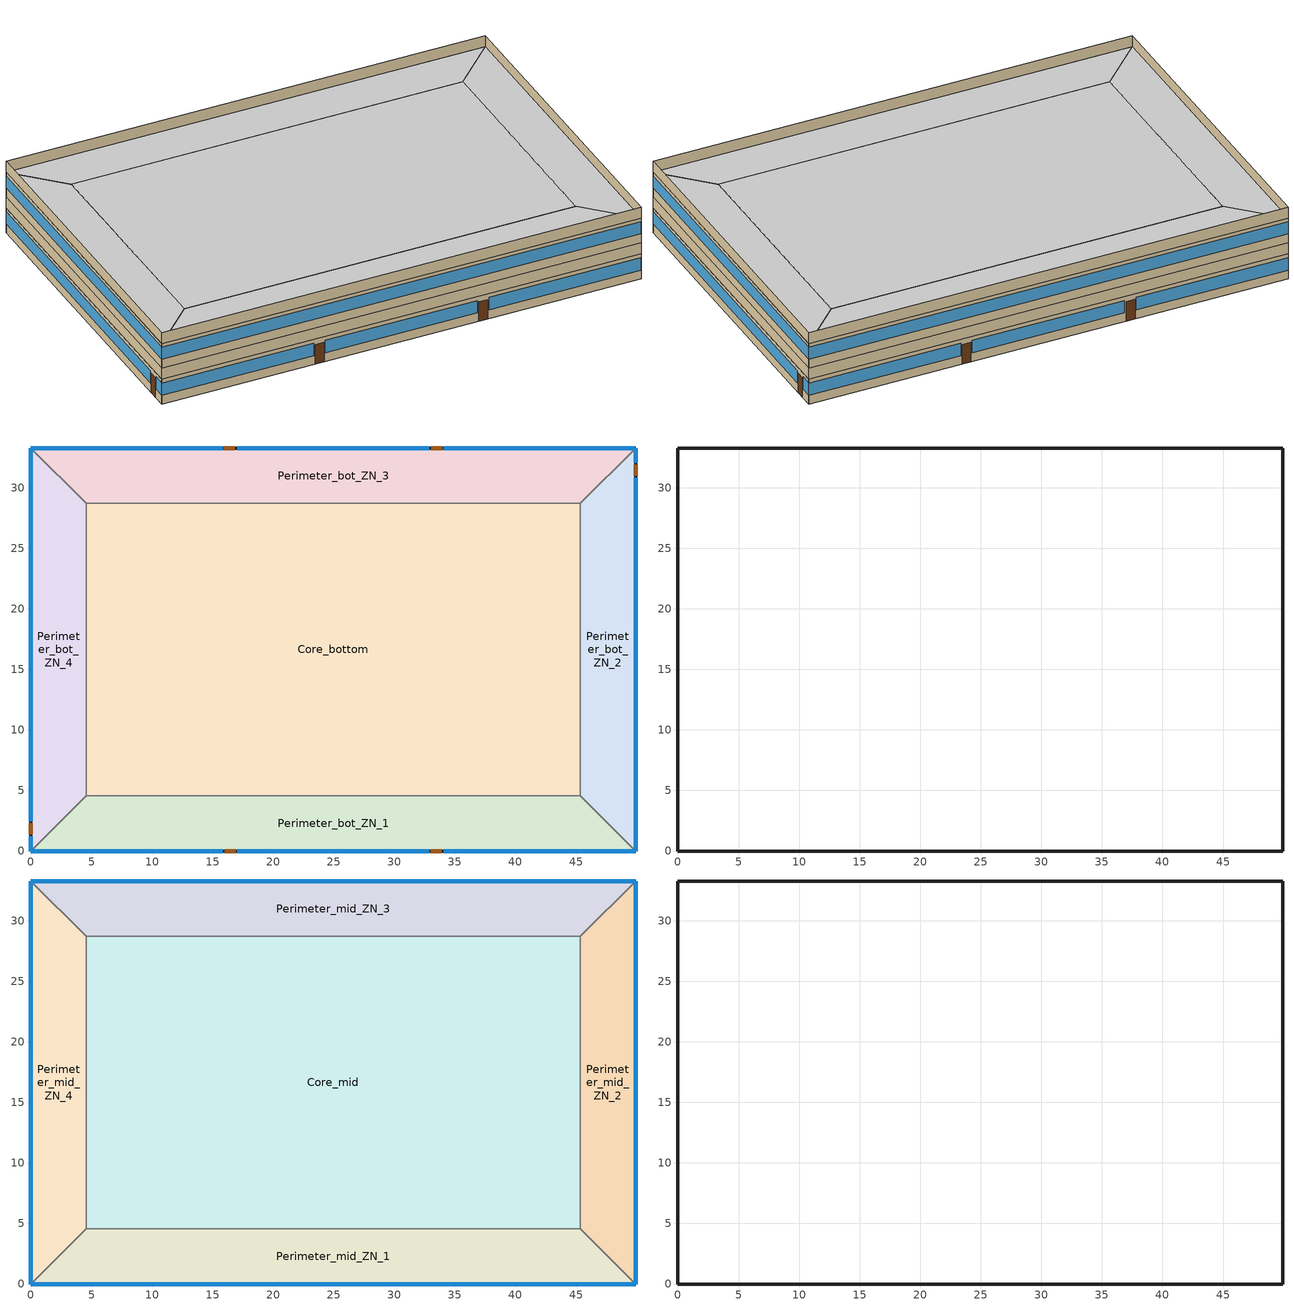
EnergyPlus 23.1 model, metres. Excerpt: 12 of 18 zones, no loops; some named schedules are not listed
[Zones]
Core_bottom
 floor adiabatic (Core_bot_ZN_5_Floor_Ffactor): 45.34,28.7 45.34,4.57 4.57,4.57 4.57,28.7 z0
 wall to Perimeter_bot_ZN_2 (int_wall): 45.34,4.57 45.34,28.7 z0:2.74
 wall to Perimeter_bot_ZN_3 (int_wall): 45.34,28.7 4.57,28.7 z0:2.74
 wall to Perimeter_bot_ZN_1 (int_wall): 4.57,4.57 45.34,4.57 z0:2.74
 wall to Perimeter_bot_ZN_4 (int_wall): 4.57,28.7 4.57,4.57 z0:2.74
 ceiling to FirstFloor_Plenum (DropCeiling): 4.57,28.7 4.57,4.57 45.34,4.57 45.34,28.7 z2.74
Perimeter_bot_ZN_1
 floor ground (Perimeter_bot_ZN_1_Floor_Ffactor): 0,0 4.57,4.57 45.34,4.57 49.91,0 z0
 wall outside (nonres_ext_wall_grd): 0,0 49.91,0 z0:2.74
 wall to Perimeter_bot_ZN_2 (int_wall): 49.91,0 45.34,4.57 z0:2.74
 window (Window_U_0.504_SHGC_South_0.229): 0,0 15.82,0 / 17.04,0 32.87,0 / 34.09,0 49.91,0 z0.95:2.33
 door (Swinging Door_con): 15.98,0 16.9,0 / 33.01,0 33.93,0 z0:2.13
 ceiling to FirstFloor_Plenum (DropCeiling): 49.91,0 45.34,4.57 4.57,4.57 0,0 z2.74
Perimeter_bot_ZN_2
 floor ground (Perimeter_bot_ZN_2_Floor_Ffactor): 49.91,0 45.34,4.57 45.34,28.7 49.91,33.27 z0
 wall outside (nonres_ext_wall_grd): 49.91,0 49.91,33.27 z0:2.74
 wall to Perimeter_bot_ZN_3 (int_wall): 49.91,33.27 45.34,28.7 z0:2.74
 window (Window_U_0.504_SHGC_East_0.229): 49.91,0 49.91,30.84 / 49.91,32.05 49.91,33.27 z0.97:2.33
 door (Swinging Door_con): 49.91,30.99 49.91,31.9 z0:2.13
 ceiling to FirstFloor_Plenum (DropCeiling): 49.91,33.27 45.34,28.7 45.34,4.57 49.91,0 z2.74
Perimeter_bot_ZN_3
 floor ground (Perimeter_bot_ZN_3_Floor_Ffactor): 49.91,33.27 45.34,28.7 4.57,28.7 0,33.27 z0
 wall outside (nonres_ext_wall_grd): 49.91,33.27 0,33.27 z0:2.74
 wall to Perimeter_bot_ZN_4 (int_wall): 0,33.27 4.57,28.7 z0:2.74
 window (Window_U_0.504_SHGC_North_0.229): 49.91,33.27 34.09,33.27 / 32.87,33.27 17.04,33.27 / 15.82,33.27 0,33.27 z0.95:2.33
 door (Swinging Door_con): 33.94,33.27 33.03,33.27 / 16.84,33.27 15.93,33.27 z0:2.13
 ceiling to FirstFloor_Plenum (DropCeiling): 0,33.27 4.57,28.7 45.34,28.7 49.91,33.27 z2.74
Perimeter_bot_ZN_4
 floor ground (Perimeter_bot_ZN_4_Floor_Ffactor): 0,33.27 4.57,28.7 4.57,4.57 0,0 z0
 wall outside (nonres_ext_wall_grd): 0,33.27 0,0 z0:2.74
 wall to Perimeter_bot_ZN_1 (int_wall): 0,0 4.57,4.57 z0:2.74
 window (Window_U_0.504_SHGC_West_0.229): 0,33.27 0,2.44 / 0,1.22 0,0 z0.97:2.33
 door (Swinging Door_con): 0,2.28 0,1.37 z0:2.13
 ceiling to FirstFloor_Plenum (DropCeiling): 0,0 4.57,4.57 4.57,28.7 0,33.27 z2.74
FirstFloor_Plenum
 wall outside (nonres_ext_wall_grd): 49.91,0 49.91,33.27 0,33.27 0,0 49.91,0 z2.74:3.96
Core_mid
 floor to FirstFloor_Plenum (int_slab_floor): 45.34,28.7 45.34,4.57 4.57,4.57 4.57,28.7 z3.96
 wall to Perimeter_mid_ZN_2 (int_wall): 45.34,4.57 45.34,28.7 z3.96:6.71
 wall to Perimeter_mid_ZN_3 (int_wall): 45.34,28.7 4.57,28.7 z3.96:6.71
 wall to Perimeter_mid_ZN_1 (int_wall): 4.57,4.57 45.34,4.57 z3.96:6.71
 wall to Perimeter_mid_ZN_4 (int_wall): 4.57,28.7 4.57,4.57 z3.96:6.71
 ceiling to MidFloor_Plenum (DropCeiling): 4.57,28.7 4.57,4.57 45.34,4.57 45.34,28.7 z6.71
Perimeter_mid_ZN_1
 floor to FirstFloor_Plenum (int_slab_floor): 0,0 4.57,4.57 45.34,4.57 49.91,0 z3.96
 wall outside (nonres_ext_wall_mid): 0,0 49.91,0 z3.96:6.71
 wall to Perimeter_mid_ZN_2 (int_wall): 49.91,0 45.34,4.57 z3.96:6.71
 window (Window_U_0.504_SHGC_South_0.229): 0,0 49.91,0 z4.98:6.29
 ceiling to MidFloor_Plenum (DropCeiling): 49.91,0 45.34,4.57 4.57,4.57 0,0 z6.71
Perimeter_mid_ZN_2
 floor to FirstFloor_Plenum (int_slab_floor): 49.91,0 45.34,4.57 45.34,28.7 49.91,33.27 z3.96
 wall outside (nonres_ext_wall_mid): 49.91,0 49.91,33.27 z3.96:6.71
 wall to Perimeter_mid_ZN_3 (int_wall): 49.91,33.27 45.34,28.7 z3.96:6.71
 window (Window_U_0.504_SHGC_East_0.229): 49.91,0 49.91,33.27 z4.98:6.29
 ceiling to MidFloor_Plenum (DropCeiling): 49.91,33.27 45.34,28.7 45.34,4.57 49.91,0 z6.71
Perimeter_mid_ZN_3
 floor to FirstFloor_Plenum (int_slab_floor): 49.91,33.27 45.34,28.7 4.57,28.7 0,33.27 z3.96
 wall outside (nonres_ext_wall_mid): 49.91,33.27 0,33.27 z3.96:6.71
 wall to Perimeter_mid_ZN_4 (int_wall): 0,33.27 4.57,28.7 z3.96:6.71
 window (Window_U_0.504_SHGC_North_0.229): 49.91,33.27 0,33.27 z4.98:6.29
 ceiling to MidFloor_Plenum (DropCeiling): 0,33.27 4.57,28.7 45.34,28.7 49.91,33.27 z6.71
Perimeter_mid_ZN_4
 floor to FirstFloor_Plenum (int_slab_floor): 0,33.27 4.57,28.7 4.57,4.57 0,0 z3.96
 wall outside (nonres_ext_wall_mid): 0,33.27 0,0 z3.96:6.71
 wall to Perimeter_mid_ZN_1 (int_wall): 0,0 4.57,4.57 z3.96:6.71
 window (Window_U_0.504_SHGC_West_0.229): 0,33.27 0,0 z4.98:6.29
 ceiling to MidFloor_Plenum (DropCeiling): 0,0 4.57,4.57 4.57,28.7 0,33.27 z6.71
MidFloor_Plenum
 wall outside (nonres_ext_wall_mid): 49.91,0 49.91,33.27 0,33.27 0,0 49.91,0 z6.71:7.92
[Building]
OfficeMedium: Loads convergence tolerance value=0.04; Maximum number of warmup days=50; Minimum number of warmup days=6; North axis=0; Solar distribution=FullInteriorAndExterior; Temperature convergence tolerance value=0.2; Terrain=City
[Site:GroundTemperature:FCfactorMethod]
January ground temperature=26.3; February ground temperature=23.6; March ground temperature=20.3; April ground temperature=19.4; May ground temperature=20.9; June ground temperature=21.6; July ground temperature=24.1; August ground temperature=26.4; September ground temperature=27.7; October ground temperature=28.1; November ground temperature=28; December ground temperature=27.5
[Site:Location]
guayaquil-olmedo.intl.ap_gy_ecu design_conditions: Latitude=-2.16; Longitude=-79.88; Time zone=-5; Elevation=5.8
[Site:WaterMainsTemperature]
Annual average outdoor air temperature=24.4917; Calculation method=Correlation; Maximum difference in monthly average outdoor air temperatures=8.7
[SizingPeriod:DesignDay] Day of month=21; Dry bulb temperature range modifier type=DefaultMultipliers; Humidity condition type=WetBulb; Barometric pressure=101255; Rain indicator=No; Snow indicator=No; Daylight saving time indicator=No
Name | Month | Day type | Maximum dry bulb temperature | Daily dry bulb temperature range | Wetbulb or dewpoint at maximum dry bulb | Wind speed | Wind direction | Solar model indicator | Sky clearness | Daily wetbulb temperature range | Ashrae clear sky optical depth for beam irradiance taub | Ashrae clear sky optical depth for diffuse irradiance taud
guayaquil-olmedo.intl.ap ann htg 99.6% condns db | 8 | WinterDesignDay | 18.9 | 0 | 18.9 | 3.9 | 230 | ASHRAEClearSky | 0
guayaquil-olmedo.intl.ap ann clg .4% condns db=>mwb | 4 | SummerDesignDay | 32.9 | 7.5 | 24 | 2.8 | 150 | ASHRAETau2017 |  | 3.5 | 0.553 | 2.027
[Construction]
DropCeiling: AC02 Acoustic Ceiling
InteriorFurnishings: Std Wood 6inch
Swinging Door_con: Opaque Door panel_con
Window_U_0.504_SHGC_East_0.229: Glazing Layer East
Window_U_0.504_SHGC_North_0.229: Glazing Layer North
Window_U_0.504_SHGC_South_0.229: Glazing Layer South
Window_U_0.504_SHGC_West_0.229: Glazing Layer West
int_slab_floor: 100mm Normalweight concrete floor, CP02 CARPET PAD
int_wall: G01 13mm gypsum board, G01 13mm gypsum board
nonres_ext_wall_grd: F07 25mm stucco, G01 16mm gypsum board, Nonres_Exterior_Wall_Insulation_grd, G01 16mm gypsum board
nonres_ext_wall_mid: F07 25mm stucco, G01 16mm gypsum board, Nonres_Exterior_Wall_Insulation_mid, G01 16mm gypsum board
[Construction:FfactorGroundFloor] F factor=1.26363
Name | Area | Perimeterexposed
Core_bot_ZN_5_Floor_Ffactor | 983.537 | 0
Perimeter_bot_ZN_1_Floor_Ffactor; Perimeter_bot_ZN_3_Floor_Ffactor | 207.338 | 49.911
Perimeter_bot_ZN_2_Floor_Ffactor | 131.262 | 33.2738
Perimeter_bot_ZN_4_Floor_Ffactor | 131.254 | 33.2738
[Material]
Name | Conductivity | Density | Roughness | Specific heat | Thickness | Solar absorptance | Thermal absorptance | Visible absorptance
100mm Normalweight concrete floor | 2.31 | 2322 | MediumRough | 832 | 0.1016
AC02 Acoustic Ceiling | 0.057 | 288 | MediumSmooth | 1339 | 0.0127 | 0.7 | 0.9 | 0.2
F07 25mm stucco | 0.72 | 1856 | Smooth | 840 | 0.0254 | 0.7 | 0.9 | 0.7
G01 13mm gypsum board | 1.5 | 800 | Smooth | 840 | 0.0127 | 0.7 | 0.9 | 0.5
G01 16mm gypsum board | 1.5 | 800 | MediumSmooth | 840 | 0.0159
Std Wood 6inch | 0.12 | 540 | MediumSmooth | 1210 | 0.15 | 0.7 | 0.9 | 0.7
[Material:NoMass] Solar absorptance=0.7; Thermal absorptance=0.9
Name | Roughness | Thermal resistance | Visible absorptance
CP02 CARPET PAD | VeryRough | 0.21648 | 0.8
Nonres_Exterior_Wall_Insulation_grd | MediumSmooth | 0.518834 | 0.7
Nonres_Exterior_Wall_Insulation_mid | MediumSmooth | 0.527655 | 0.7
Opaque Door panel_con | MediumRough | 0.475973 | 0.7
[WindowMaterial:SimpleGlazingSystem] Solar heat gain coefficient=0.81; U factor=5.8; Visible transmittance=0.2519
Glazing Layer East; Glazing Layer North; Glazing Layer South; Glazing Layer West
[AirLoopHVAC:ReturnPlenum]
Name | Zone
FirstFloor_Plenum_Return | FirstFloor_Plenum
MidFloor_Plenum_Return | MidFloor_Plenum
[AvailabilityManager:NightCycle] Applicability schedule=Always_On; Control type=CycleOnAny; Cycling run time=1800; Cycling run time control type=FixedRunTime; Fan schedule=HVACOperationSchd; Thermostat tolerance=1
PACU_VAV_bot Availability Manager; PACU_VAV_mid Availability Manager; PACU_VAV_top Availability Manager
[Daylighting:Controls] Availability schedule=DaylightAvailSch; Fraction of lights controlled by reference point 1=0.3835; Illuminance setpoint at reference point 1=377; Fraction of lights controlled by reference point 2=0.1395; Illuminance setpoint at reference point 2=377; Daylighting method=SplitFlux; Lighting control type=ContinuousOff; Maximum allowable discomfort glare index=22; Minimum input power fraction for continuous or continuousoff dimming control=0.2; Minimum light output fraction for continuous or continuousoff dimming control=0.2; Number of stepped control steps=3; Probability lighting will be reset when needed in manual stepped control=1
Name | Daylighting reference point name 1 | Daylighting reference point name 2 | Glare calculation azimuth angle of view direction clockwise from zone y axis | Glare calculation daylighting reference point | Zone or space
Perimeter_bot_ZN_1_DaylCtrl | Perimeter_bot_ZN_1_DaylRefPt1 | Perimeter_bot_ZN_1_DaylRefPt2 | 180 | Perimeter_bot_ZN_1_DaylRefPt1 | Perimeter_bot_ZN_1
Perimeter_bot_ZN_2_DaylCtrl | Perimeter_bot_ZN_2_DaylRefPt1 | Perimeter_bot_ZN_2_DaylRefPt2 | 90 | Perimeter_bot_ZN_2_DaylRefPt1 | Perimeter_bot_ZN_2
Perimeter_bot_ZN_3_DaylCtrl | Perimeter_bot_ZN_3_DaylRefPt1 | Perimeter_bot_ZN_3_DaylRefPt2 | 0 | Perimeter_bot_ZN_3_DaylRefPt1 | Perimeter_bot_ZN_3
Perimeter_bot_ZN_4_DaylCtrl | Perimeter_bot_ZN_4_DaylRefPt1 | Perimeter_bot_ZN_4_DaylRefPt2 | 270 | Perimeter_bot_ZN_4_DaylRefPt1 | Perimeter_bot_ZN_4
Perimeter_mid_ZN_1_DaylCtrl | Perimeter_mid_ZN_1_DaylRefPt1 | Perimeter_mid_ZN_1_DaylRefPt2 | 180 | Perimeter_mid_ZN_1_DaylRefPt1 | Perimeter_mid_ZN_1
Perimeter_mid_ZN_2_DaylCtrl | Perimeter_mid_ZN_2_DaylRefPt1 | Perimeter_mid_ZN_2_DaylRefPt2 | 90 | Perimeter_mid_ZN_2_DaylRefPt1 | Perimeter_mid_ZN_2
Perimeter_mid_ZN_3_DaylCtrl | Perimeter_mid_ZN_3_DaylRefPt1 | Perimeter_mid_ZN_3_DaylRefPt2 | 0 | Perimeter_mid_ZN_3_DaylRefPt1 | Perimeter_mid_ZN_3
Perimeter_mid_ZN_4_DaylCtrl | Perimeter_mid_ZN_4_DaylRefPt1 | Perimeter_mid_ZN_4_DaylRefPt2 | 270 | Perimeter_mid_ZN_4_DaylRefPt1 | Perimeter_mid_ZN_4
[ElectricEquipment] Design level calculation method=EquipmentLevel; Fraction latent=0; Fraction lost=0; Fraction radiant=0.5
Name | Design level | End use subcategory | Schedule | Zone or zonelist or space or spacelist
Core_bottom_Elevators_Equip | 0 | ElevatorLift | BLDG_ELEVATORS | Core_bottom
Core_bottom_MiscPlug_Equip | 7937.16 | MiscPlug | BLDG_EQUIP_SCH | Core_bottom
Core_mid_MiscPlug_Equip | 7937.16 | MiscPlug | BLDG_EQUIP_SCH | Core_mid
Elevators_Lights_Fan | 0 | ElevatorLightsFan | ELEV_LIGHT_FAN_SCH_ADD_DF | Core_bottom
Perimeter_bot_ZN_1_MiscPlug_Equip | 1673.2 | MiscPlug | BLDG_EQUIP_SCH | Perimeter_bot_ZN_1
Perimeter_bot_ZN_2_MiscPlug_Equip | 1059.217 | MiscPlug | BLDG_EQUIP_SCH | Perimeter_bot_ZN_2
Perimeter_bot_ZN_3_MiscPlug_Equip | 1673.21 | MiscPlug | BLDG_EQUIP_SCH | Perimeter_bot_ZN_3
Perimeter_bot_ZN_4_MiscPlug_Equip | 1059.21 | MiscPlug | BLDG_EQUIP_SCH | Perimeter_bot_ZN_4
Perimeter_mid_ZN_1_MiscPlug_Equip | 1673.2 | MiscPlug | BLDG_EQUIP_SCH | Perimeter_mid_ZN_1
Perimeter_mid_ZN_2_MiscPlug_Equip | 1059.217 | MiscPlug | BLDG_EQUIP_SCH | Perimeter_mid_ZN_2
Perimeter_mid_ZN_3_MiscPlug_Equip | 1673.21 | MiscPlug | BLDG_EQUIP_SCH | Perimeter_mid_ZN_3
Perimeter_mid_ZN_4_MiscPlug_Equip | 1059.21 | MiscPlug | BLDG_EQUIP_SCH | Perimeter_mid_ZN_4
[ElectricLoadCenter:Transformer]
Transformer 1: Availability schedule=Always_On; Conductor material=Aluminum; Consider transformer loss for utility cost=Yes; Fraction of eddy current losses=0.1; Full load temperature rise=150; Meter name 1=Wired_LTG_Electricity; Meter name 2=Wired_INT_EQUIP; Nameplate efficiency=0.984; Per unit load for nameplate efficiency=0.35; Performance input method=NominalEfficiency; Phase=3; Rated capacity=45000; Reference temperature for nameplate efficiency=75; Transformer usage=PowerInFromGrid
[EnergyManagementSystem:Actuator]
Name | Actuated component control type | Actuated component type | Actuated component unique
CLGSETP_SCH_Actuator | Schedule Value | Schedule:Compact | CLGSETP_SCH_Yes_Optimum
CLGSETP_SCH_w_SB_Actuator | Schedule Value | Schedule:Compact | CLGSETP_SCH_Yes_Optimum_w_SB
Core_bottom_Light_Actuator | Electricity Rate | Lights | Core_bottom_lights
Core_mid_Light_Actuator | Electricity Rate | Lights | Core_mid_lights
Core_top_Light_Actuator | Electricity Rate | Lights | Core_top_lights
HTGSETP_SCH_Actuator | Schedule Value | Schedule:Compact | HTGSETP_SCH_Yes_Optimum
HTGSETP_SCH_w_SB_Actuator | Schedule Value | Schedule:Compact | HTGSETP_SCH_Yes_Optimum_w_SB
Perimeter_bot_ZN_1_Light_Actuator | Electricity Rate | Lights | Perimeter_bot_ZN_1_lights
Perimeter_bot_ZN_2_Light_Actuator | Electricity Rate | Lights | Perimeter_bot_ZN_2_lights
Perimeter_bot_ZN_3_Light_Actuator | Electricity Rate | Lights | Perimeter_bot_ZN_3_lights
Perimeter_bot_ZN_4_Light_Actuator | Electricity Rate | Lights | Perimeter_bot_ZN_4_lights
Perimeter_mid_ZN_1_Light_Actuator | Electricity Rate | Lights | Perimeter_mid_ZN_1_lights
Perimeter_mid_ZN_2_Light_Actuator | Electricity Rate | Lights | Perimeter_mid_ZN_2_lights
Perimeter_mid_ZN_3_Light_Actuator | Electricity Rate | Lights | Perimeter_mid_ZN_3_lights
Perimeter_mid_ZN_4_Light_Actuator | Electricity Rate | Lights | Perimeter_mid_ZN_4_lights
[Exterior:Lights] Control option=AstronomicalClock; End use subcategory=General
Name | Design level | Schedule
Exterior_Lights_a | 563.81 | Exterior_lighting_schedule_a
Exterior_Lights_b | 407.66 | Exterior_lighting_schedule_b_2016
Exterior_Lights_c | 4714.72 | Exterior_lighting_schedule_c_2016
[InternalMass] Construction=InteriorFurnishings
Name | Zone or zonelist | Surface area
Core_bottom_InternalMass_1 | Core_bottom | 1967.077
Core_mid_InternalMass_1 | Core_mid | 1967.077
Perimeter_bot_ZN_1_InternalMass_1 | Perimeter_bot_ZN_1 | 414.6723
Perimeter_bot_ZN_2_InternalMass_1 | Perimeter_bot_ZN_2 | 262.5073
Perimeter_bot_ZN_3_InternalMass_1 | Perimeter_bot_ZN_3 | 414.675
Perimeter_bot_ZN_4_InternalMass_1 | Perimeter_bot_ZN_4 | 262.5056
Perimeter_mid_ZN_1_InternalMass_1 | Perimeter_mid_ZN_1 | 414.6723
Perimeter_mid_ZN_2_InternalMass_1 | Perimeter_mid_ZN_2 | 262.5073
Perimeter_mid_ZN_3_InternalMass_1 | Perimeter_mid_ZN_3 | 414.675
Perimeter_mid_ZN_4_InternalMass_1 | Perimeter_mid_ZN_4 | 262.5056
[Lights] Design level calculation method=Watts/Area; End use subcategory=LightsWired; Fraction radiant=0.7; Fraction replaceable=1; Fraction visible=0.2; Return air fraction=0; Return air fraction calculated from plenum temperature=No; Schedule=ltg_sch_office; Watts per zone floor area=5.997258
Name | Zone or zonelist or space or spacelist
Core_bottom_Lights | Core_bottom
Core_mid_Lights | Core_mid
Perimeter_bot_ZN_1_Lights | Perimeter_bot_ZN_1
Perimeter_bot_ZN_2_Lights | Perimeter_bot_ZN_2
Perimeter_bot_ZN_3_Lights | Perimeter_bot_ZN_3
Perimeter_bot_ZN_4_Lights | Perimeter_bot_ZN_4
Perimeter_mid_ZN_1_Lights | Perimeter_mid_ZN_1
Perimeter_mid_ZN_2_Lights | Perimeter_mid_ZN_2
Perimeter_mid_ZN_3_Lights | Perimeter_mid_ZN_3
Perimeter_mid_ZN_4_Lights | Perimeter_mid_ZN_4
[People] Activity level schedule=ACTIVITY_SCH; Air velocity schedule=AIR_VELO_SCH; Clothing insulation calculation method=ClothingInsulationSchedule; Clothing insulation schedule=CLOTHING_SCH; Enable ashrae 55 comfort warnings=No; Floor area per person=18.5788; Fraction radiant=0.3; Mean radiant temperature calculation type=ZoneAveraged; Number of people calculation method=Area/Person; Sensible heat fraction=Autocalculate; Thermal comfort model 1 type=Fanger; Work efficiency schedule=WORK_EFF_SCH
Name | Number of people schedule | Zone or zonelist or space or spacelist
Core_bottom | BLDG_OCC_SCH_wo_SB | Core_bottom
Core_mid | BLDG_OCC_SCH_wo_SB | Core_mid
Perimeter_bot_ZN_1 | BLDG_OCC_SCH_wo_SB | Perimeter_bot_ZN_1
Perimeter_bot_ZN_2 | BLDG_OCC_SCH_wo_SB | Perimeter_bot_ZN_2
Perimeter_bot_ZN_3 | BLDG_OCC_SCH_wo_SB | Perimeter_bot_ZN_3
Perimeter_bot_ZN_4 | BLDG_OCC_SCH_wo_SB | Perimeter_bot_ZN_4
Perimeter_mid_ZN_1 | BLDG_OCC_SCH_wo_SB | Perimeter_mid_ZN_1
Perimeter_mid_ZN_2 | BLDG_OCC_SCH_w_SB | Perimeter_mid_ZN_2
Perimeter_mid_ZN_3 | BLDG_OCC_SCH_wo_SB | Perimeter_mid_ZN_3
Perimeter_mid_ZN_4 | BLDG_OCC_SCH_wo_SB | Perimeter_mid_ZN_4
[Zone] Floor area=Autocalculate; Multiplier=1; Type=1; Volume=Autocalculate
Name | Ceiling height | Part of total floor area
Core_bottom; Core_mid; Perimeter_bot_ZN_1; Perimeter_bot_ZN_2; Perimeter_bot_ZN_3; Perimeter_bot_ZN_4; Perimeter_mid_ZN_1; Perimeter_mid_ZN_2; Perimeter_mid_ZN_3; Perimeter_mid_ZN_4 | 2.7432 | Yes
FirstFloor_Plenum; MidFloor_Plenum | 1.2192 | No
[ZoneInfiltration:DesignFlowRate] Temperature term coefficient=0; Velocity squared term coefficient=0
Name | Constant term coefficient | Design flow rate | Design flow rate calculation method | Flow rate per exterior surface area | Schedule | Velocity term coefficient | Zone or zonelist or space or spacelist
FirstFloor_Plenum_Infiltration | 0 | 0 | Flow/ExteriorWallArea | 0.000569572 | INFIL_SCH_PNNL | 0.224 | FirstFloor_Plenum
MidFloor_Plenum_Infiltration | 0 | 0 | Flow/ExteriorWallArea | 0.000569572 | INFIL_SCH_PNNL | 0.224 | MidFloor_Plenum
Perimeter_bot_ZN_1_Door_Infiltration | 1 | 1.043 | Flow/Zone |  | INFIL_Door_Opening_SCH | 0 | Perimeter_bot_ZN_1
Perimeter_bot_ZN_1_Infiltration | 0 | 0 | Flow/ExteriorWallArea | 0.000569572 | INFIL_SCH_PNNL | 0.224 | Perimeter_bot_ZN_1
Perimeter_bot_ZN_2_Infiltration | 0 | 0 | Flow/ExteriorWallArea | 0.000569572 | INFIL_SCH_PNNL | 0.224 | Perimeter_bot_ZN_2
Perimeter_bot_ZN_3_Infiltration | 0 | 0 | Flow/ExteriorWallArea | 0.000569572 | INFIL_SCH_PNNL | 0.224 | Perimeter_bot_ZN_3
Perimeter_bot_ZN_4_Infiltration | 0 | 0 | Flow/ExteriorWallArea | 0.000569572 | INFIL_SCH_PNNL | 0.224 | Perimeter_bot_ZN_4
Perimeter_mid_ZN_1_Infiltration | 0 | 0 | Flow/ExteriorWallArea | 0.000569572 | INFIL_SCH_PNNL | 0.224 | Perimeter_mid_ZN_1
Perimeter_mid_ZN_2_Infiltration | 0 | 0 | Flow/ExteriorWallArea | 0.000569572 | INFIL_SCH_PNNL | 0.224 | Perimeter_mid_ZN_2
Perimeter_mid_ZN_3_Infiltration | 0 | 0 | Flow/ExteriorWallArea | 0.000569572 | INFIL_SCH_PNNL | 0.224 | Perimeter_mid_ZN_3
Perimeter_mid_ZN_4_Infiltration | 0 | 0 | Flow/ExteriorWallArea | 0.000569572 | INFIL_SCH_PNNL | 0.224 | Perimeter_mid_ZN_4
